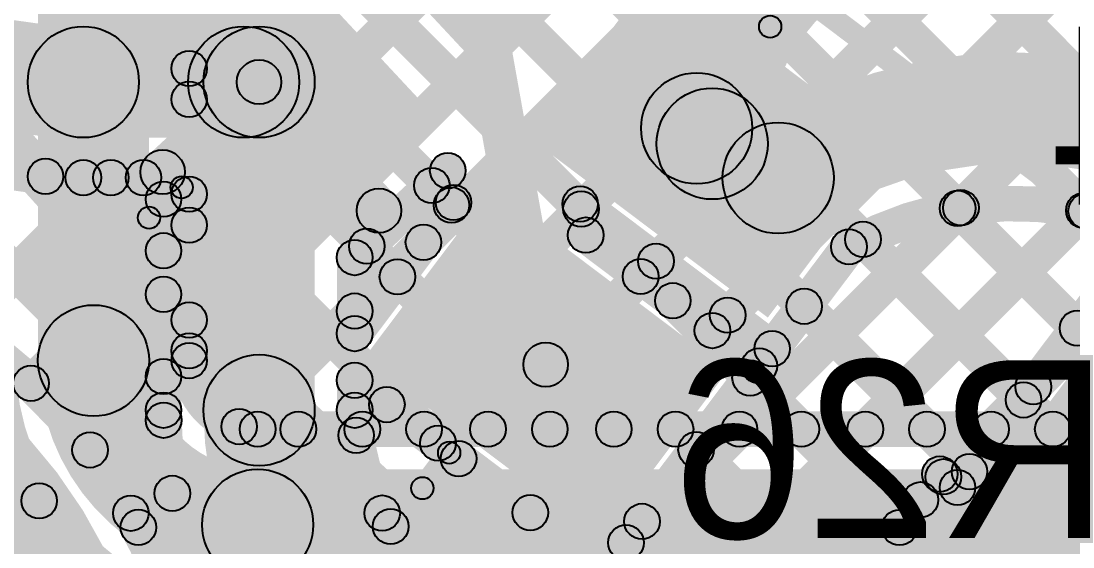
# Model space of a CAD drawing. Header units: millimetres. Extents: x -2.17 to 2.17, y -2.17 to 2.17.
# Drawn here: x -0.8443 to -0.6077, y -0.9006 to -0.7823 of the extents above; entities that cross this region are included whole.
import ezdxf

# ---------------------------------------------------------------- set-up
doc = ezdxf.new("R2010")
doc.units = ezdxf.units.MM
doc.header["$MEASUREMENT"] = 0
for name, color, linetype in [('BottomLayer', 5, 'Continuous'), ('BottomOverlay', 54, 'Continuous'), ('Mechanical2', 216, 'Continuous'), ('TopLayer', 1, 'Continuous'), ('TopOverlay', 2, 'Continuous'), ('TopPaste', 8, 'Continuous'), ('TopSolder', 216, 'Continuous')]:
    doc.layers.add(name, color=color, linetype=linetype)

# ---------------------------------------------------------------- blocks, each defined once
blk = doc.blocks.new('WS2812B_M____219')
at = {"layer": 'TopLayer'}
for points in [[(0.03504, 0.05079), (0.09409, 0.05079), (0.09409, 0.01142), (0.03504, 0.01142)], [(0.03504, -0.01142), (0.09409, -0.01142), (0.09409, -0.05079), (0.03504, -0.05079)]]:
    blk.add_hatch(color=1, dxfattribs=at).paths.add_polyline_path(points)
at = {"layer": 'TopOverlay'}
h = blk.add_hatch(color=2, dxfattribs=at)
edge = h.paths.add_edge_path()
edge.add_arc((0.07, -0.06), 0.0025, 0, 360)
for points in [[(0.0725, -0.07), (0.0675, -0.07), (0.0675, -0.06), (0.0725, -0.06)], [(-0.07, -0.0725), (-0.07, -0.0675), (0.07, -0.0675), (0.07, -0.0725)]]:
    blk.add_hatch(color=2, dxfattribs=at).paths.add_polyline_path(points)
h = blk.add_hatch(color=2, dxfattribs=at)
edge = h.paths.add_edge_path()
edge.add_arc((0.07, -0.07), 0.0025, 0, 360)
h = blk.add_hatch(color=2, dxfattribs=at)
edge = h.paths.add_edge_path()
edge.add_arc((0.07, -0.07), 0.0025, 0, 360)
at = {"layer": 'TopPaste'}
for points in [[(0.03504, 0.05079), (0.09409, 0.05079), (0.09409, 0.01142), (0.03504, 0.01142)], [(0.03504, -0.01142), (0.09409, -0.01142), (0.09409, -0.05079), (0.03504, -0.05079)]]:
    blk.add_hatch(color=8, dxfattribs=at).paths.add_polyline_path(points)
at = {"layer": 'TopSolder'}
for points in [[(0.03104, 0.05479), (0.09809, 0.05479), (0.09809, 0.00742), (0.03104, 0.00742)], [(0.03104, -0.00742), (0.09809, -0.00742), (0.09809, -0.05479), (0.03104, -0.05479)]]:
    blk.add_hatch(color=216, dxfattribs=at).paths.add_polyline_path(points)
at = {"layer": 'TopOverlay'}
for centre in [(0.07, -0.06), (0.07, -0.07), (0.07, -0.07)]:
    blk.add_circle(centre, 0.0025, dxfattribs=at)
blk = doc.blocks.new('WS2812B_M____220')
at = {"layer": 'TopLayer'}
for points in [[(-0.09409, 0.05079), (-0.03504, 0.05079), (-0.03504, 0.01142), (-0.09409, 0.01142)], [(0.03504, 0.05079), (0.09409, 0.05079), (0.09409, 0.01142), (0.03504, 0.01142)], [(-0.09409, -0.01142), (-0.03504, -0.01142), (-0.03504, -0.05079), (-0.09409, -0.05079)]]:
    blk.add_hatch(color=1, dxfattribs=at).paths.add_polyline_path(points)
at = {"layer": 'TopOverlay'}
for points in [[(-0.07, 0.0675), (-0.07, 0.0725), (0.07, 0.0725), (0.07, 0.0675)], [(-0.0675, 0.06), (-0.0725, 0.06), (-0.0725, 0.07), (-0.0675, 0.07)], [(-0.0675, -0.07), (-0.0725, -0.07), (-0.0725, -0.06), (-0.0675, -0.06)], [(-0.07, -0.0725), (-0.07, -0.0675), (0.07, -0.0675), (0.07, -0.0725)]]:
    blk.add_hatch(color=2, dxfattribs=at).paths.add_polyline_path(points)
h = blk.add_hatch(color=2, dxfattribs=at)
edge = h.paths.add_edge_path()
edge.add_arc((-0.07, 0.06), 0.0025, 0, 360)
h = blk.add_hatch(color=2, dxfattribs=at)
edge = h.paths.add_edge_path()
edge.add_arc((-0.07, -0.06), 0.0025, 0, 360)
h = blk.add_hatch(color=2, dxfattribs=at)
edge = h.paths.add_edge_path()
edge.add_arc((-0.07, -0.07), 0.0025, 0, 360)
h = blk.add_hatch(color=2, dxfattribs=at)
edge = h.paths.add_edge_path()
edge.add_arc((-0.07, -0.07), 0.0025, 0, 360)
at = {"layer": 'TopPaste'}
for points in [[(-0.09409, 0.05079), (-0.03504, 0.05079), (-0.03504, 0.01142), (-0.09409, 0.01142)], [(0.03504, 0.05079), (0.09409, 0.05079), (0.09409, 0.01142), (0.03504, 0.01142)], [(-0.09409, -0.01142), (-0.03504, -0.01142), (-0.03504, -0.05079), (-0.09409, -0.05079)]]:
    blk.add_hatch(color=8, dxfattribs=at).paths.add_polyline_path(points)
at = {"layer": 'TopSolder'}
for points in [[(-0.09809, 0.05479), (-0.03104, 0.05479), (-0.03104, 0.00742), (-0.09809, 0.00742)], [(0.03104, 0.05479), (0.09809, 0.05479), (0.09809, 0.00742), (0.03104, 0.00742)], [(-0.09809, -0.00742), (-0.03104, -0.00742), (-0.03104, -0.05479), (-0.09809, -0.05479)], [(0.03104, -0.00742), (0.09809, -0.00742), (0.09809, -0.05479), (0.03104, -0.05479)]]:
    blk.add_hatch(color=216, dxfattribs=at).paths.add_polyline_path(points)
at = {"layer": 'TopOverlay'}
for centre in [(-0.07, 0.06), (-0.07, -0.06), (-0.07, -0.07), (-0.07, -0.07)]:
    blk.add_circle(centre, 0.0025, dxfattribs=at)

msp = doc.modelspace()

# ---------------------------------------------------------------- hatches: boundary and pattern name
at = {"layer": 'BottomLayer'}
for points in [[(-0.80367, -0.85933), (-0.80933, -0.85367), (-0.55733, -0.60167), (-0.55167, -0.60733)], [(-0.79242, -0.87636), (-0.79808, -0.87071), (-0.52904, -0.60167), (-0.52339, -0.60733)], [(-0.76471, -0.87694), (-0.77037, -0.87128), (-0.53024, -0.63115), (-0.52458, -0.63681)], [(-0.89663, -0.65194), (-0.89097, -0.64628), (-0.66597, -0.87128), (-0.67163, -0.87694)], [(-0.86834, -0.65194), (-0.86269, -0.64628), (-0.63769, -0.87128), (-0.64334, -0.87694)], [(-0.84006, -0.65194), (-0.8344, -0.64628), (-0.6094, -0.87128), (-0.61506, -0.87694)], [(-0.81178, -0.65194), (-0.80612, -0.64628), (-0.58112, -0.87128), (-0.58678, -0.87694)], [(-0.78349, -0.65194), (-0.77783, -0.64628), (-0.56877, -0.85534), (-0.57443, -0.861)], [(-0.75521, -0.65194), (-0.74955, -0.64628), (-0.56877, -0.82706), (-0.57443, -0.83272)], [(-0.80367, -0.80276), (-0.80933, -0.7971), (-0.66582, -0.6536), (-0.66017, -0.65926)], [(-0.73643, -0.87694), (-0.74208, -0.87128), (-0.53133, -0.66053), (-0.52567, -0.66618)], [(-0.80367, -0.83105), (-0.80933, -0.82539), (-0.6574, -0.67346), (-0.65174, -0.67912)], [(-0.80367, -0.83105), (-0.80933, -0.82539), (-0.6574, -0.67346), (-0.65174, -0.67912)], [(-0.70814, -0.87694), (-0.7138, -0.87128), (-0.53133, -0.68881), (-0.52567, -0.69447)], [(-0.67986, -0.87694), (-0.68552, -0.87128), (-0.53133, -0.71709), (-0.52567, -0.72275)], [(-0.65157, -0.87694), (-0.65723, -0.87128), (-0.52284, -0.73689), (-0.51719, -0.74255)], [(-0.8155, -0.85869), (-0.8405, -0.85869), (-0.8405, -0.75961), (-0.8155, -0.75961)], [(-0.80632, -0.77053), (-0.80066, -0.76488), (-0.69426, -0.87128), (-0.69991, -0.87694)], [(-0.8025, -0.85869), (-0.8105, -0.85869), (-0.8105, -0.77389), (-0.8025, -0.77389)], [(-0.80933, -0.79581), (-0.80367, -0.79015), (-0.72254, -0.87128), (-0.7282, -0.87694)], [(-0.80933, -0.82409), (-0.80367, -0.81844), (-0.75082, -0.87128), (-0.75648, -0.87694)], [(-0.62329, -0.87694), (-0.62895, -0.87128), (-0.57443, -0.81677), (-0.56877, -0.82242)], [(-0.89989, -0.84667), (-0.89423, -0.84101), (-0.23021, -1.50503), (-0.23587, -1.51069)], [(-0.80933, -0.85238), (-0.80367, -0.84672), (-0.77911, -0.87128), (-0.78477, -0.87694)], [(-0.79108, -0.87811), (-0.79108, -0.87011), (-0.589, -0.87011), (-0.589, -0.87811)], [(-0.79108, -0.90811), (-0.79108, -0.88311), (-0.589, -0.88311), (-0.589, -0.90811)], [(-0.89717, -0.95283), (-0.90283, -0.94717), (-0.84307, -0.88742), (-0.83741, -0.89307)]]:
    msp.add_hatch(color=5, dxfattribs=at).paths.add_polyline_path(points)
h = msp.add_hatch(color=5, dxfattribs=at)
edge = h.paths.add_edge_path()
edge.add_arc((-0.8065, -0.79298), 0.004, 0, 360)
h = msp.add_hatch(color=5, dxfattribs=at)
edge = h.paths.add_edge_path()
edge.add_arc((-0.8065, -0.79993), 0.004, 0, 360)
h = msp.add_hatch(color=5, dxfattribs=at)
edge = h.paths.add_edge_path()
edge.add_arc((-0.8065, -0.82126), 0.004, 0, 360)
h = msp.add_hatch(color=5, dxfattribs=at)
edge = h.paths.add_edge_path()
edge.add_arc((-0.8065, -0.82822), 0.004, 0, 360)
h = msp.add_hatch(color=5, dxfattribs=at)
edge = h.paths.add_edge_path()
edge.add_arc((-0.8065, -0.82822), 0.004, 0, 360)
h = msp.add_hatch(color=5, dxfattribs=at)
edge = h.paths.add_edge_path()
edge.add_arc((-0.828, -0.85869), 0.0125, 0, 360)
h = msp.add_hatch(color=5, dxfattribs=at)
edge = h.paths.add_edge_path()
edge.add_arc((-0.828, -0.85869), 0.0125, 0, 360)
h = msp.add_hatch(color=5, dxfattribs=at)
edge = h.paths.add_edge_path()
edge.add_arc((-0.8065, -0.84955), 0.004, 0, 360)
h = msp.add_hatch(color=5, dxfattribs=at)
edge = h.paths.add_edge_path()
edge.add_arc((-0.8065, -0.8565), 0.004, 0, 360)
h = msp.add_hatch(color=5, dxfattribs=at)
edge = h.paths.add_edge_path()
edge.add_arc((-0.8065, -0.85869), 0.004, 0, 360)
h = msp.add_hatch(color=5, dxfattribs=at)
edge = h.paths.add_edge_path()
edge.add_arc((-0.8065, -0.85869), 0.004, 0, 360)
h = msp.add_hatch(color=5, dxfattribs=at)
edge = h.paths.add_edge_path()
edge.add_arc((-0.79525, -0.87353), 0.004, 0, 360)
h = msp.add_hatch(color=5, dxfattribs=at)
edge = h.paths.add_edge_path()
edge.add_arc((-0.79108, -0.87411), 0.004, 0, 360)
h = msp.add_hatch(color=5, dxfattribs=at)
edge = h.paths.add_edge_path()
edge.add_arc((-0.79108, -0.87411), 0.004, 0, 360)
h = msp.add_hatch(color=5, dxfattribs=at)
edge = h.paths.add_edge_path()
edge.add_arc((-0.78194, -0.87411), 0.004, 0, 360)
h = msp.add_hatch(color=5, dxfattribs=at)
edge = h.paths.add_edge_path()
edge.add_arc((-0.76754, -0.87411), 0.004, 0, 360)
h = msp.add_hatch(color=5, dxfattribs=at)
edge = h.paths.add_edge_path()
edge.add_arc((-0.75365, -0.87411), 0.004, 0, 360)
h = msp.add_hatch(color=5, dxfattribs=at)
edge = h.paths.add_edge_path()
edge.add_arc((-0.73926, -0.87411), 0.004, 0, 360)
h = msp.add_hatch(color=5, dxfattribs=at)
edge = h.paths.add_edge_path()
edge.add_arc((-0.72537, -0.87411), 0.004, 0, 360)
h = msp.add_hatch(color=5, dxfattribs=at)
edge = h.paths.add_edge_path()
edge.add_arc((-0.71097, -0.87411), 0.004, 0, 360)
h = msp.add_hatch(color=5, dxfattribs=at)
edge = h.paths.add_edge_path()
edge.add_arc((-0.69708, -0.87411), 0.004, 0, 360)
h = msp.add_hatch(color=5, dxfattribs=at)
edge = h.paths.add_edge_path()
edge.add_arc((-0.68269, -0.87411), 0.004, 0, 360)
h = msp.add_hatch(color=5, dxfattribs=at)
edge = h.paths.add_edge_path()
edge.add_arc((-0.6688, -0.87411), 0.004, 0, 360)
h = msp.add_hatch(color=5, dxfattribs=at)
edge = h.paths.add_edge_path()
edge.add_arc((-0.6544, -0.87411), 0.004, 0, 360)
h = msp.add_hatch(color=5, dxfattribs=at)
edge = h.paths.add_edge_path()
edge.add_arc((-0.64052, -0.87411), 0.004, 0, 360)
h = msp.add_hatch(color=5, dxfattribs=at)
edge = h.paths.add_edge_path()
edge.add_arc((-0.62612, -0.87411), 0.004, 0, 360)
h = msp.add_hatch(color=5, dxfattribs=at)
edge = h.paths.add_edge_path()
edge.add_arc((-0.61223, -0.87411), 0.004, 0, 360)
h = msp.add_hatch(color=5, dxfattribs=at)
edge = h.paths.add_edge_path()
edge.add_arc((-0.79108, -0.89561), 0.0125, 0, 360)
h = msp.add_hatch(color=5, dxfattribs=at)
edge = h.paths.add_edge_path()
edge.add_arc((-0.79108, -0.89561), 0.0125, 0, 360)
h = msp.add_hatch(color=5, dxfattribs=at)
edge = h.paths.add_edge_path()
edge.add_arc((-0.84024, -0.89024), 0.004, 0, 360)
at = {"layer": 'TopLayer'}
for points in [[(-0.67982, -0.80644), (-0.70482, -0.80644), (-0.70482, -0.74693), (-0.67982, -0.74693)], [(-0.83717, -0.76811), (-0.81883, -0.75112), (-0.78508, -0.78755), (-0.80341, -0.80454)], [(-0.75019, -0.7545), (-0.74035, -0.75274), (-0.72136, -0.85871), (-0.73121, -0.86047)], [(-0.8303, -0.80854), (-0.8303, -0.78354), (-0.79424, -0.78354), (-0.79424, -0.80854)], [(-0.79424, -0.80854), (-0.79424, -0.78354), (-0.79076, -0.78354), (-0.79076, -0.80854)], [(-0.80906, -0.81995), (-0.81588, -0.81263), (-0.79417, -0.79239), (-0.78735, -0.7997)], [(-0.79442, -0.79945), (-0.78711, -0.79263), (-0.76015, -0.82154), (-0.76746, -0.82836)], [(-0.77826, -0.86985), (-0.80326, -0.86985), (-0.80326, -0.79604), (-0.77826, -0.79604)], [(-0.70116, -0.81528), (-0.68348, -0.7976), (-0.68001, -0.80107), (-0.69769, -0.81875)], [(-0.87834, -0.81165), (-0.87269, -0.80599), (-0.80941, -0.86927), (-0.81506, -0.87493)], [(-0.8303, -0.82154), (-0.8303, -0.81354), (-0.81677, -0.81354), (-0.81677, -0.82154)], [(-0.76654, -0.83844), (-0.77199, -0.83259), (-0.75105, -0.81306), (-0.74559, -0.81891)], [(-0.85488, -0.85397), (-0.86054, -0.84832), (-0.82694, -0.81471), (-0.82128, -0.82037)], [(-0.84163, -0.82007), (-0.83597, -0.81442), (-0.80944, -0.84096), (-0.81509, -0.84661)], [(-0.8197, -0.82027), (-0.81385, -0.81482), (-0.80934, -0.81965), (-0.81519, -0.82511)], [(-0.75226, -0.81669), (-0.74438, -0.81528), (-0.7431, -0.82241), (-0.75098, -0.82383)], [(-0.75472, -0.82214), (-0.74906, -0.81648), (-0.74466, -0.82088), (-0.75031, -0.82654)], [(-0.76607, -0.85502), (-0.77246, -0.8502), (-0.75024, -0.82071), (-0.74385, -0.82553)], [(-0.72094, -0.82666), (-0.71613, -0.82027), (-0.67293, -0.85281), (-0.67775, -0.8592)], [(-0.80826, -0.86985), (-0.81626, -0.86985), (-0.81626, -0.82238), (-0.80826, -0.82238)], [(-0.72247, -0.82417), (-0.7146, -0.82276), (-0.71334, -0.82975), (-0.72122, -0.83116)], [(-0.72116, -0.82741), (-0.71551, -0.82175), (-0.69486, -0.8424), (-0.70052, -0.84805)], [(-0.7054, -0.90248), (-0.71106, -0.89682), (-0.63572, -0.82148), (-0.63006, -0.82714)], [(-0.69357, -0.91894), (-0.69923, -0.91328), (-0.60806, -0.82211), (-0.6024, -0.82777)], [(-0.63645, -0.82726), (-0.6308, -0.8216), (-0.60383, -0.84857), (-0.60949, -0.85423)], [(-0.71969, -0.83365), (-0.71487, -0.82726), (-0.67584, -0.85668), (-0.68066, -0.86306)], [(-0.76644, -0.85038), (-0.77209, -0.84472), (-0.75662, -0.82925), (-0.75096, -0.8349)], [(-0.76935, -0.83578), (-0.7637, -0.83013), (-0.75681, -0.83701), (-0.76247, -0.84267)], [(-0.65775, -0.83425), (-0.65209, -0.82859), (-0.61598, -0.8647), (-0.62164, -0.87036)], [(-0.83925, -0.86662), (-0.8449, -0.86096), (-0.81509, -0.83115), (-0.80944, -0.83681)], [(-0.83925, -0.86662), (-0.8449, -0.86096), (-0.81509, -0.83115), (-0.80944, -0.83681)], [(-0.67215, -0.85842), (-0.67854, -0.8536), (-0.66127, -0.83068), (-0.65488, -0.8355)], [(-0.70209, -0.8426), (-0.70775, -0.83695), (-0.7043, -0.83349), (-0.69864, -0.83915)], [(-0.76526, -0.85261), (-0.77326, -0.85261), (-0.77326, -0.83551), (-0.76526, -0.83551)], [(-0.63045, -0.88963), (-0.63684, -0.88481), (-0.60242, -0.83913), (-0.59603, -0.84394)], [(-0.67098, -0.8493), (-0.66533, -0.84364), (-0.62814, -0.88083), (-0.6338, -0.88649)], [(-0.68596, -0.85476), (-0.69162, -0.8491), (-0.68817, -0.84565), (-0.68251, -0.8513)], [(-0.70958, -0.9081), (-0.71597, -0.90328), (-0.68145, -0.85746), (-0.67506, -0.86228)], [(-0.82595, -0.88161), (-0.83161, -0.87596), (-0.81509, -0.85944), (-0.80944, -0.86509)], [(-0.77167, -0.86632), (-0.76686, -0.85993), (-0.71037, -0.90249), (-0.71518, -0.90888)], [(-0.68314, -0.86543), (-0.67748, -0.85977), (-0.64386, -0.89339), (-0.64952, -0.89905)], [(-0.76526, -0.86985), (-0.77326, -0.86985), (-0.77326, -0.86312), (-0.76526, -0.86312)], [(-0.634, -0.88765), (-0.63966, -0.88199), (-0.61942, -0.86176), (-0.61377, -0.86742)], [(-0.76609, -0.87832), (-0.77175, -0.87266), (-0.76484, -0.86576), (-0.75919, -0.87141)], [(-0.75334, -0.88008), (-0.74768, -0.87443), (-0.70882, -0.91328), (-0.71448, -0.91894)], [(-0.69529, -0.88156), (-0.68964, -0.8759), (-0.65602, -0.90952), (-0.66168, -0.91518)], [(-0.75833, -0.89884), (-0.76398, -0.89318), (-0.74871, -0.87791), (-0.74306, -0.88357)], [(-0.65849, -0.91852), (-0.66488, -0.9137), (-0.64084, -0.8818), (-0.63445, -0.88662)], [(-0.63917, -0.89282), (-0.64483, -0.88716), (-0.63966, -0.88199), (-0.634, -0.88765)], [(-0.64005, -0.8874), (-0.63524, -0.88102), (-0.63124, -0.88402), (-0.63606, -0.89041)], [(-0.81508, -0.89902), (-0.82074, -0.89337), (-0.81311, -0.88574), (-0.80745, -0.89139)], [(-0.66529, -0.91894), (-0.67095, -0.91328), (-0.64483, -0.88716), (-0.63917, -0.89282)], [(-0.82243, -0.89584), (-0.81677, -0.89019), (-0.8, -0.90696), (-0.80566, -0.91262)], [(-0.76589, -0.89582), (-0.76023, -0.89016), (-0.74331, -0.90708), (-0.74897, -0.91274)], [(-0.74371, -0.9125), (-0.74937, -0.90685), (-0.73258, -0.89007), (-0.72693, -0.89572)], [(-0.70745, -0.89769), (-0.70179, -0.89203), (-0.68054, -0.91328), (-0.6862, -0.91894)], [(-0.7108, -0.90788), (-0.71645, -0.90222), (-0.71106, -0.89682), (-0.7054, -0.90248)]]:
    msp.add_hatch(color=1, dxfattribs=at).paths.add_polyline_path(points)
h = msp.add_hatch(color=1, dxfattribs=at)
edge = h.paths.add_edge_path()
edge.add_arc((-0.8303, -0.79604), 0.0125, 0, 360)
h = msp.add_hatch(color=1, dxfattribs=at)
edge = h.paths.add_edge_path()
edge.add_arc((-0.8303, -0.79604), 0.0125, 0, 360)
h = msp.add_hatch(color=1, dxfattribs=at)
edge = h.paths.add_edge_path()
edge.add_arc((-0.79424, -0.79604), 0.0125, 0, 360)
h = msp.add_hatch(color=1, dxfattribs=at)
edge = h.paths.add_edge_path()
edge.add_arc((-0.79424, -0.79604), 0.0125, 0, 360)
h = msp.add_hatch(color=1, dxfattribs=at)
edge = h.paths.add_edge_path()
edge.add_arc((-0.79424, -0.79604), 0.0125, 0, 360)
h = msp.add_hatch(color=1, dxfattribs=at)
edge = h.paths.add_edge_path()
edge.add_arc((-0.79076, -0.79604), 0.0125, 0, 360)
h = msp.add_hatch(color=1, dxfattribs=at)
edge = h.paths.add_edge_path()
edge.add_arc((-0.79076, -0.79604), 0.0125, 0, 360)
h = msp.add_hatch(color=1, dxfattribs=at)
edge = h.paths.add_edge_path()
edge.add_arc((-0.79076, -0.79604), 0.005, 0, 360)
h = msp.add_hatch(color=1, dxfattribs=at)
edge = h.paths.add_edge_path()
edge.add_arc((-0.79076, -0.79604), 0.005, 0, 360)
h = msp.add_hatch(color=1, dxfattribs=at)
edge = h.paths.add_edge_path()
edge.add_arc((-0.69232, -0.80644), 0.0125, 0, 360)
h = msp.add_hatch(color=1, dxfattribs=at)
edge = h.paths.add_edge_path()
edge.add_arc((-0.69232, -0.80644), 0.0125, 0, 360)
h = msp.add_hatch(color=1, dxfattribs=at)
edge = h.paths.add_edge_path()
edge.add_arc((-0.68885, -0.80991), 0.0125, 0, 360)
h = msp.add_hatch(color=1, dxfattribs=at)
edge = h.paths.add_edge_path()
edge.add_arc((-0.68885, -0.80991), 0.0125, 0, 360)
h = msp.add_hatch(color=1, dxfattribs=at)
edge = h.paths.add_edge_path()
edge.add_arc((-0.674, -0.81761), 0.0125, 0, 360)
h = msp.add_hatch(color=1, dxfattribs=at)
edge = h.paths.add_edge_path()
edge.add_arc((-0.81247, -0.81629), 0.005, 0, 360)
h = msp.add_hatch(color=1, dxfattribs=at)
edge = h.paths.add_edge_path()
edge.add_arc((-0.8388, -0.81725), 0.004, 0, 360)
h = msp.add_hatch(color=1, dxfattribs=at)
edge = h.paths.add_edge_path()
edge.add_arc((-0.8303, -0.81754), 0.004, 0, 360)
h = msp.add_hatch(color=1, dxfattribs=at)
edge = h.paths.add_edge_path()
edge.add_arc((-0.8303, -0.81754), 0.004, 0, 360)
h = msp.add_hatch(color=1, dxfattribs=at)
edge = h.paths.add_edge_path()
edge.add_arc((-0.82411, -0.81754), 0.004, 0, 360)
h = msp.add_hatch(color=1, dxfattribs=at)
edge = h.paths.add_edge_path()
edge.add_arc((-0.81677, -0.81754), 0.004, 0, 360)
h = msp.add_hatch(color=1, dxfattribs=at)
edge = h.paths.add_edge_path()
edge.add_arc((-0.81677, -0.81754), 0.004, 0, 360)
h = msp.add_hatch(color=1, dxfattribs=at)
edge = h.paths.add_edge_path()
edge.add_arc((-0.74832, -0.81598), 0.004, 0, 360)
h = msp.add_hatch(color=1, dxfattribs=at)
edge = h.paths.add_edge_path()
edge.add_arc((-0.74832, -0.81598), 0.004, 0, 360)
h = msp.add_hatch(color=1, dxfattribs=at)
edge = h.paths.add_edge_path()
edge.add_arc((-0.75189, -0.81931), 0.004, 0, 360)
h = msp.add_hatch(color=1, dxfattribs=at)
edge = h.paths.add_edge_path()
edge.add_arc((-0.81226, -0.82238), 0.004, 0, 360)
h = msp.add_hatch(color=1, dxfattribs=at)
edge = h.paths.add_edge_path()
edge.add_arc((-0.81226, -0.82238), 0.004, 0, 360)
h = msp.add_hatch(color=1, dxfattribs=at)
edge = h.paths.add_edge_path()
edge.add_arc((-0.76381, -0.82495), 0.005, 0, 360)
h = msp.add_hatch(color=1, dxfattribs=at)
edge = h.paths.add_edge_path()
edge.add_arc((-0.74749, -0.82371), 0.004, 0, 360)
h = msp.add_hatch(color=1, dxfattribs=at)
edge = h.paths.add_edge_path()
edge.add_arc((-0.74704, -0.82312), 0.004, 0, 360)
h = msp.add_hatch(color=1, dxfattribs=at)
edge = h.paths.add_edge_path()
edge.add_arc((-0.74704, -0.82312), 0.004, 0, 360)
h = msp.add_hatch(color=1, dxfattribs=at)
edge = h.paths.add_edge_path()
edge.add_arc((-0.71853, -0.82346), 0.004, 0, 360)
h = msp.add_hatch(color=1, dxfattribs=at)
edge = h.paths.add_edge_path()
edge.add_arc((-0.71853, -0.82346), 0.004, 0, 360)
h = msp.add_hatch(color=1, dxfattribs=at)
edge = h.paths.add_edge_path()
edge.add_arc((-0.71833, -0.82458), 0.004, 0, 360)
h = msp.add_hatch(color=1, dxfattribs=at)
edge = h.paths.add_edge_path()
edge.add_arc((-0.63363, -0.82443), 0.004, 0, 360)
h = msp.add_hatch(color=1, dxfattribs=at)
edge = h.paths.add_edge_path()
edge.add_arc((-0.63289, -0.82431), 0.004, 0, 360)
h = msp.add_hatch(color=1, dxfattribs=at)
edge = h.paths.add_edge_path()
edge.add_arc((-0.60523, -0.82494), 0.004, 0, 360)
h = msp.add_hatch(color=1, dxfattribs=at)
edge = h.paths.add_edge_path()
edge.add_arc((-0.60473, -0.82505), 0.004, 0, 360)
h = msp.add_hatch(color=1, dxfattribs=at)
edge = h.paths.add_edge_path()
edge.add_arc((-0.75379, -0.83208), 0.004, 0, 360)
h = msp.add_hatch(color=1, dxfattribs=at)
edge = h.paths.add_edge_path()
edge.add_arc((-0.71728, -0.83046), 0.004, 0, 360)
h = msp.add_hatch(color=1, dxfattribs=at)
edge = h.paths.add_edge_path()
edge.add_arc((-0.71728, -0.83046), 0.004, 0, 360)
h = msp.add_hatch(color=1, dxfattribs=at)
edge = h.paths.add_edge_path()
edge.add_arc((-0.65492, -0.83142), 0.004, 0, 360)
h = msp.add_hatch(color=1, dxfattribs=at)
edge = h.paths.add_edge_path()
edge.add_arc((-0.81226, -0.83398), 0.004, 0, 360)
h = msp.add_hatch(color=1, dxfattribs=at)
edge = h.paths.add_edge_path()
edge.add_arc((-0.81226, -0.83398), 0.004, 0, 360)
h = msp.add_hatch(color=1, dxfattribs=at)
edge = h.paths.add_edge_path()
edge.add_arc((-0.76652, -0.83296), 0.004, 0, 360)
h = msp.add_hatch(color=1, dxfattribs=at)
edge = h.paths.add_edge_path()
edge.add_arc((-0.65807, -0.83309), 0.004, 0, 360)
h = msp.add_hatch(color=1, dxfattribs=at)
edge = h.paths.add_edge_path()
edge.add_arc((-0.65807, -0.83309), 0.004, 0, 360)
h = msp.add_hatch(color=1, dxfattribs=at)
edge = h.paths.add_edge_path()
edge.add_arc((-0.76926, -0.83551), 0.004, 0, 360)
h = msp.add_hatch(color=1, dxfattribs=at)
edge = h.paths.add_edge_path()
edge.add_arc((-0.76926, -0.83551), 0.004, 0, 360)
h = msp.add_hatch(color=1, dxfattribs=at)
edge = h.paths.add_edge_path()
edge.add_arc((-0.70147, -0.83632), 0.004, 0, 360)
h = msp.add_hatch(color=1, dxfattribs=at)
edge = h.paths.add_edge_path()
edge.add_arc((-0.75964, -0.83984), 0.004, 0, 360)
h = msp.add_hatch(color=1, dxfattribs=at)
edge = h.paths.add_edge_path()
edge.add_arc((-0.70492, -0.83977), 0.004, 0, 360)
h = msp.add_hatch(color=1, dxfattribs=at)
edge = h.paths.add_edge_path()
edge.add_arc((-0.81226, -0.84378), 0.004, 0, 360)
h = msp.add_hatch(color=1, dxfattribs=at)
edge = h.paths.add_edge_path()
edge.add_arc((-0.69769, -0.84522), 0.004, 0, 360)
h = msp.add_hatch(color=1, dxfattribs=at)
edge = h.paths.add_edge_path()
edge.add_arc((-0.76926, -0.84755), 0.004, 0, 360)
h = msp.add_hatch(color=1, dxfattribs=at)
edge = h.paths.add_edge_path()
edge.add_arc((-0.68534, -0.84848), 0.004, 0, 360)
h = msp.add_hatch(color=1, dxfattribs=at)
edge = h.paths.add_edge_path()
edge.add_arc((-0.66815, -0.84647), 0.004, 0, 360)
h = msp.add_hatch(color=1, dxfattribs=at)
edge = h.paths.add_edge_path()
edge.add_arc((-0.76926, -0.85261), 0.004, 0, 360)
h = msp.add_hatch(color=1, dxfattribs=at)
edge = h.paths.add_edge_path()
edge.add_arc((-0.76926, -0.85261), 0.004, 0, 360)
h = msp.add_hatch(color=1, dxfattribs=at)
edge = h.paths.add_edge_path()
edge.add_arc((-0.68879, -0.85193), 0.004, 0, 360)
h = msp.add_hatch(color=1, dxfattribs=at)
edge = h.paths.add_edge_path()
edge.add_arc((-0.60666, -0.8514), 0.004, 0, 360)
h = msp.add_hatch(color=1, dxfattribs=at)
edge = h.paths.add_edge_path()
edge.add_arc((-0.67534, -0.85601), 0.004, 0, 360)
h = msp.add_hatch(color=1, dxfattribs=at)
edge = h.paths.add_edge_path()
edge.add_arc((-0.67534, -0.85601), 0.004, 0, 360)
h = msp.add_hatch(color=1, dxfattribs=at)
edge = h.paths.add_edge_path()
edge.add_arc((-0.72628, -0.85959), 0.005, 0, 360)
h = msp.add_hatch(color=1, dxfattribs=at)
edge = h.paths.add_edge_path()
edge.add_arc((-0.67825, -0.85987), 0.004, 0, 360)
h = msp.add_hatch(color=1, dxfattribs=at)
edge = h.paths.add_edge_path()
edge.add_arc((-0.67825, -0.85987), 0.004, 0, 360)
h = msp.add_hatch(color=1, dxfattribs=at)
edge = h.paths.add_edge_path()
edge.add_arc((-0.81226, -0.86227), 0.004, 0, 360)
h = msp.add_hatch(color=1, dxfattribs=at)
edge = h.paths.add_edge_path()
edge.add_arc((-0.79076, -0.86985), 0.0125, 0, 360)
h = msp.add_hatch(color=1, dxfattribs=at)
edge = h.paths.add_edge_path()
edge.add_arc((-0.79076, -0.86985), 0.0125, 0, 360)
h = msp.add_hatch(color=1, dxfattribs=at)
edge = h.paths.add_edge_path()
edge.add_arc((-0.68031, -0.8626), 0.004, 0, 360)
h = msp.add_hatch(color=1, dxfattribs=at)
edge = h.paths.add_edge_path()
edge.add_arc((-0.84207, -0.86379), 0.004, 0, 360)
h = msp.add_hatch(color=1, dxfattribs=at)
edge = h.paths.add_edge_path()
edge.add_arc((-0.84207, -0.86379), 0.004, 0, 360)
h = msp.add_hatch(color=1, dxfattribs=at)
edge = h.paths.add_edge_path()
edge.add_arc((-0.76926, -0.86312), 0.004, 0, 360)
h = msp.add_hatch(color=1, dxfattribs=at)
edge = h.paths.add_edge_path()
edge.add_arc((-0.76926, -0.86312), 0.004, 0, 360)
h = msp.add_hatch(color=1, dxfattribs=at)
edge = h.paths.add_edge_path()
edge.add_arc((-0.6166, -0.86459), 0.004, 0, 360)
h = msp.add_hatch(color=1, dxfattribs=at)
edge = h.paths.add_edge_path()
edge.add_arc((-0.61881, -0.86753), 0.004, 0, 360)
h = msp.add_hatch(color=1, dxfattribs=at)
edge = h.paths.add_edge_path()
edge.add_arc((-0.81226, -0.86985), 0.004, 0, 360)
h = msp.add_hatch(color=1, dxfattribs=at)
edge = h.paths.add_edge_path()
edge.add_arc((-0.81226, -0.86985), 0.004, 0, 360)
h = msp.add_hatch(color=1, dxfattribs=at)
edge = h.paths.add_edge_path()
edge.add_arc((-0.76926, -0.86985), 0.004, 0, 360)
h = msp.add_hatch(color=1, dxfattribs=at)
edge = h.paths.add_edge_path()
edge.add_arc((-0.76926, -0.86985), 0.004, 0, 360)
h = msp.add_hatch(color=1, dxfattribs=at)
edge = h.paths.add_edge_path()
edge.add_arc((-0.76201, -0.86858), 0.004, 0, 360)
h = msp.add_hatch(color=1, dxfattribs=at)
edge = h.paths.add_edge_path()
edge.add_arc((-0.81224, -0.8721), 0.004, 0, 360)
h = msp.add_hatch(color=1, dxfattribs=at)
edge = h.paths.add_edge_path()
edge.add_arc((-0.76892, -0.87549), 0.004, 0, 360)
h = msp.add_hatch(color=1, dxfattribs=at)
edge = h.paths.add_edge_path()
edge.add_arc((-0.82878, -0.87878), 0.004, 0, 360)
h = msp.add_hatch(color=1, dxfattribs=at)
edge = h.paths.add_edge_path()
edge.add_arc((-0.75051, -0.87726), 0.004, 0, 360)
h = msp.add_hatch(color=1, dxfattribs=at)
edge = h.paths.add_edge_path()
edge.add_arc((-0.69246, -0.87873), 0.004, 0, 360)
h = msp.add_hatch(color=1, dxfattribs=at)
edge = h.paths.add_edge_path()
edge.add_arc((-0.74588, -0.88074), 0.004, 0, 360)
h = msp.add_hatch(color=1, dxfattribs=at)
edge = h.paths.add_edge_path()
edge.add_arc((-0.63764, -0.88421), 0.004, 0, 360)
h = msp.add_hatch(color=1, dxfattribs=at)
edge = h.paths.add_edge_path()
edge.add_arc((-0.63764, -0.88421), 0.004, 0, 360)
h = msp.add_hatch(color=1, dxfattribs=at)
edge = h.paths.add_edge_path()
edge.add_arc((-0.63097, -0.88366), 0.004, 0, 360)
h = msp.add_hatch(color=1, dxfattribs=at)
edge = h.paths.add_edge_path()
edge.add_arc((-0.63683, -0.88482), 0.004, 0, 360)
h = msp.add_hatch(color=1, dxfattribs=at)
edge = h.paths.add_edge_path()
edge.add_arc((-0.63683, -0.88482), 0.004, 0, 360)
h = msp.add_hatch(color=1, dxfattribs=at)
edge = h.paths.add_edge_path()
edge.add_arc((-0.81028, -0.88856), 0.004, 0, 360)
h = msp.add_hatch(color=1, dxfattribs=at)
edge = h.paths.add_edge_path()
edge.add_arc((-0.63365, -0.88722), 0.004, 0, 360)
h = msp.add_hatch(color=1, dxfattribs=at)
edge = h.paths.add_edge_path()
edge.add_arc((-0.63365, -0.88722), 0.004, 0, 360)
h = msp.add_hatch(color=1, dxfattribs=at)
edge = h.paths.add_edge_path()
edge.add_arc((-0.642, -0.88999), 0.004, 0, 360)
h = msp.add_hatch(color=1, dxfattribs=at)
edge = h.paths.add_edge_path()
edge.add_arc((-0.642, -0.88999), 0.004, 0, 360)
h = msp.add_hatch(color=1, dxfattribs=at)
edge = h.paths.add_edge_path()
edge.add_arc((-0.8196, -0.89302), 0.004, 0, 360)
h = msp.add_hatch(color=1, dxfattribs=at)
edge = h.paths.add_edge_path()
edge.add_arc((-0.76306, -0.89299), 0.004, 0, 360)
h = msp.add_hatch(color=1, dxfattribs=at)
edge = h.paths.add_edge_path()
edge.add_arc((-0.72976, -0.89289), 0.004, 0, 360)
h = msp.add_hatch(color=1, dxfattribs=at)
edge = h.paths.add_edge_path()
edge.add_arc((-0.76116, -0.89601), 0.004, 0, 360)
h = msp.add_hatch(color=1, dxfattribs=at)
edge = h.paths.add_edge_path()
edge.add_arc((-0.70462, -0.89486), 0.004, 0, 360)
h = msp.add_hatch(color=1, dxfattribs=at)
edge = h.paths.add_edge_path()
edge.add_arc((-0.81791, -0.8962), 0.004, 0, 360)
h = msp.add_hatch(color=1, dxfattribs=at)
edge = h.paths.add_edge_path()
edge.add_arc((-0.64669, -0.89622), 0.004, 0, 360)
h = msp.add_hatch(color=1, dxfattribs=at)
edge = h.paths.add_edge_path()
edge.add_arc((-0.70823, -0.89965), 0.004, 0, 360)
h = msp.add_hatch(color=1, dxfattribs=at)
edge = h.paths.add_edge_path()
edge.add_arc((-0.70823, -0.89965), 0.004, 0, 360)

# ---------------------------------------------------------------- linework, layer by layer
at = {"layer": 'BottomLayer'}
for points, const_width in [([(-0.79108, -0.89561, -0.414214), (-0.828, -0.85869)], 0.025), ([(-0.79108, -0.91711, -0.414214), (-0.8495, -0.85869)], 0.008), ([(-0.79108, -0.87411, -0.414214), (-0.8065, -0.85869)], 0.008), ([(-0.614, -0.92061, -0.414214), (-0.589, -0.89561)], 0.025)]:
    msp.add_lwpolyline(points, format="xyb", dxfattribs=dict(at, const_width=const_width))
for centre, radius in [((-0.8065, -0.79298), 0.004), ((-0.8065, -0.79993), 0.004), ((-0.8065, -0.82126), 0.004), ((-0.8065, -0.82822), 0.004), ((-0.8065, -0.82822), 0.004), ((-0.828, -0.85869), 0.0125), ((-0.828, -0.85869), 0.0125), ((-0.8065, -0.84955), 0.004), ((-0.8065, -0.8565), 0.004), ((-0.8065, -0.85869), 0.004), ((-0.8065, -0.85869), 0.004), ((-0.79525, -0.87353), 0.004), ((-0.79108, -0.87411), 0.004), ((-0.79108, -0.87411), 0.004), ((-0.78194, -0.87411), 0.004), ((-0.76754, -0.87411), 0.004), ((-0.75365, -0.87411), 0.004), ((-0.73926, -0.87411), 0.004), ((-0.72537, -0.87411), 0.004), ((-0.71097, -0.87411), 0.004), ((-0.69708, -0.87411), 0.004), ((-0.68269, -0.87411), 0.004), ((-0.6688, -0.87411), 0.004), ((-0.6544, -0.87411), 0.004), ((-0.64052, -0.87411), 0.004), ((-0.62612, -0.87411), 0.004), ((-0.61223, -0.87411), 0.004), ((-0.79108, -0.89561), 0.0125), ((-0.79108, -0.89561), 0.0125), ((-0.84024, -0.89024), 0.004)]:
    msp.add_circle(centre, radius, dxfattribs=at)
at = {"layer": 'Mechanical2', "const_width": 0.01}
for points in [[(2.16535, 0.001, 1), (-2.16535, 0.001, 1)], [(2.08135, -0.01, 1), (-2.04935, -0.01, 1)], [(1.84055, 0.001, 1), (-1.84055, 0.001, 1)], [(1.6437, 0.001, 1), (-1.6437, 0.001, 1)], [(1.50394, 0, 1), (-1.50394, 0, 1)], [(1.30709, 0.001, 1), (-1.30709, 0.001, 1)], [(1.17323, 0.001, 1), (-1.17323, 0.001, 1)], [(0.97638, 0.001, 1), (-0.97638, 0.001, 1)], [(0.84252, 0.001, 1), (-0.84252, 0.001, 1)]]:
    msp.add_lwpolyline(points, format="xyb", close=True, dxfattribs=at)
at = {"layer": 'TopLayer'}
for points, const_width in [([(-0.8303, -0.79604, -0.414214), (-0.9303, -0.69604)], 0.025), ([(-0.68885, -0.80991, -0.414214), (-0.63593, -0.757)], 0.025), ([(-0.8303, -0.81754, -0.203602), (-0.91775, -0.78039)], 0.008), ([(-0.674, -0.81761, -0.676994), (-0.5257, -0.92219)], 0.025), ([(-0.65807, -0.83309, -0.494287), (-0.54684, -0.88101)], 0.008), ([(-0.9175, -0.83041, -0.378694), (-0.80471, -0.94524)], 0.008), ([(-0.92604, -0.85161, -0.414214), (-0.82604, -0.95161)], 0.025), ([(-0.723, -0.93761, -0.414214), (-0.79076, -0.86985)], 0.025), ([(-0.77051, -0.94542, -0.257878), (-0.81226, -0.86985)], 0.008), ([(-0.723, -0.91611, -0.414214), (-0.76926, -0.86985)], 0.008)]:
    msp.add_lwpolyline(points, format="xyb", dxfattribs=dict(at, const_width=const_width))
for centre, radius in [((-0.8303, -0.79604), 0.0125), ((-0.8303, -0.79604), 0.0125), ((-0.79424, -0.79604), 0.0125), ((-0.79424, -0.79604), 0.0125), ((-0.79424, -0.79604), 0.0125), ((-0.79076, -0.79604), 0.0125), ((-0.79076, -0.79604), 0.0125), ((-0.79076, -0.79604), 0.005), ((-0.79076, -0.79604), 0.005), ((-0.69232, -0.80644), 0.0125), ((-0.69232, -0.80644), 0.0125), ((-0.68885, -0.80991), 0.0125), ((-0.68885, -0.80991), 0.0125), ((-0.674, -0.81761), 0.0125), ((-0.81247, -0.81629), 0.005), ((-0.8388, -0.81725), 0.004), ((-0.8303, -0.81754), 0.004), ((-0.8303, -0.81754), 0.004), ((-0.82411, -0.81754), 0.004), ((-0.81677, -0.81754), 0.004), ((-0.81677, -0.81754), 0.004), ((-0.74832, -0.81598), 0.004), ((-0.74832, -0.81598), 0.004), ((-0.75189, -0.81931), 0.004), ((-0.81226, -0.82238), 0.004), ((-0.81226, -0.82238), 0.004), ((-0.76381, -0.82495), 0.005), ((-0.74749, -0.82371), 0.004), ((-0.74704, -0.82312), 0.004), ((-0.74704, -0.82312), 0.004), ((-0.71853, -0.82346), 0.004), ((-0.71853, -0.82346), 0.004), ((-0.71833, -0.82458), 0.004), ((-0.63363, -0.82443), 0.004), ((-0.63289, -0.82431), 0.004), ((-0.60523, -0.82494), 0.004), ((-0.60473, -0.82505), 0.004), ((-0.75379, -0.83208), 0.004), ((-0.71728, -0.83046), 0.004), ((-0.71728, -0.83046), 0.004), ((-0.65492, -0.83142), 0.004), ((-0.81226, -0.83398), 0.004), ((-0.81226, -0.83398), 0.004), ((-0.76652, -0.83296), 0.004), ((-0.65807, -0.83309), 0.004), ((-0.65807, -0.83309), 0.004), ((-0.76926, -0.83551), 0.004), ((-0.76926, -0.83551), 0.004), ((-0.70147, -0.83632), 0.004), ((-0.75964, -0.83984), 0.004), ((-0.70492, -0.83977), 0.004), ((-0.81226, -0.84378), 0.004), ((-0.69769, -0.84522), 0.004), ((-0.76926, -0.84755), 0.004), ((-0.68534, -0.84848), 0.004), ((-0.66815, -0.84647), 0.004), ((-0.76926, -0.85261), 0.004), ((-0.76926, -0.85261), 0.004), ((-0.68879, -0.85193), 0.004), ((-0.60666, -0.8514), 0.004), ((-0.67534, -0.85601), 0.004), ((-0.67534, -0.85601), 0.004), ((-0.72628, -0.85959), 0.005), ((-0.67825, -0.85987), 0.004), ((-0.67825, -0.85987), 0.004), ((-0.81226, -0.86227), 0.004), ((-0.79076, -0.86985), 0.0125), ((-0.79076, -0.86985), 0.0125), ((-0.68031, -0.8626), 0.004), ((-0.84207, -0.86379), 0.004), ((-0.84207, -0.86379), 0.004), ((-0.76926, -0.86312), 0.004), ((-0.76926, -0.86312), 0.004), ((-0.6166, -0.86459), 0.004), ((-0.61881, -0.86753), 0.004), ((-0.81226, -0.86985), 0.004), ((-0.81226, -0.86985), 0.004), ((-0.76926, -0.86985), 0.004), ((-0.76926, -0.86985), 0.004), ((-0.76201, -0.86858), 0.004), ((-0.81224, -0.8721), 0.004), ((-0.76892, -0.87549), 0.004), ((-0.82878, -0.87878), 0.004), ((-0.75051, -0.87726), 0.004), ((-0.69246, -0.87873), 0.004), ((-0.74588, -0.88074), 0.004), ((-0.63764, -0.88421), 0.004), ((-0.63764, -0.88421), 0.004), ((-0.63097, -0.88366), 0.004), ((-0.63683, -0.88482), 0.004), ((-0.63683, -0.88482), 0.004), ((-0.81028, -0.88856), 0.004), ((-0.63365, -0.88722), 0.004), ((-0.63365, -0.88722), 0.004), ((-0.642, -0.88999), 0.004), ((-0.642, -0.88999), 0.004), ((-0.8196, -0.89302), 0.004), ((-0.76306, -0.89299), 0.004), ((-0.72976, -0.89289), 0.004), ((-0.76116, -0.89601), 0.004), ((-0.70462, -0.89486), 0.004), ((-0.81791, -0.8962), 0.004), ((-0.64669, -0.89622), 0.004), ((-0.70823, -0.89965), 0.004), ((-0.70823, -0.89965), 0.004)]:
    msp.add_circle(centre, radius, dxfattribs=at)

# ---------------------------------------------------------------- block references
for name, p, rotation in [('WS2812B_M____219', (-0.81205, -0.72761), 313), ('WS2812B_M____220', (-0.656, -0.87361), 323)]:
    msp.add_blockref(name, p, dxfattribs=dict(rotation=rotation))

# ---------------------------------------------------------------- texts
at = {"layer": 'BottomOverlay', "text_generation_flag": 2}
for s, p in [('LS4', (-0.518, -0.82361)), ('R26', (-0.59943, -0.89861))]:
    msp.add_text(s, height=0.04, dxfattribs=at).set_placement(p)

doc.saveas('drawing.dxf')
